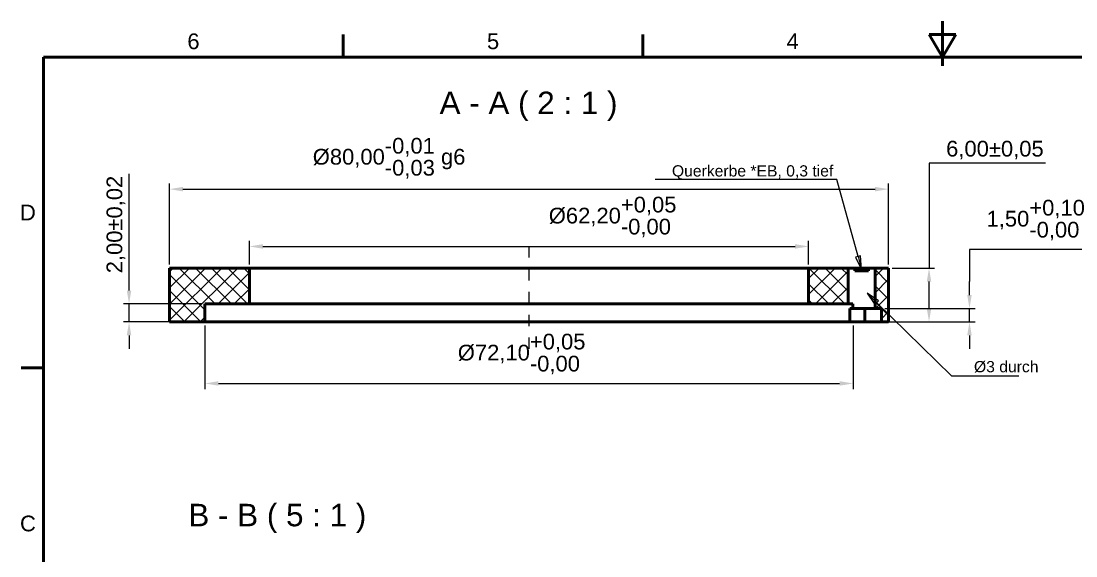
# Model space of a CAD drawing. Header units: inches. Extents: x 0.8 to 17.2, y 0.6 to 12.1.
# Drawn here: x 0.94 to 10.18, y 7.42 to 12.11 of the extents above; entities that cross this region are included whole.
import ezdxf
from ezdxf.enums import TextEntityAlignment as Align

# ---------------------------------------------------------------- set-up
doc = ezdxf.new("R2010")
doc.units = ezdxf.units.IN
doc.header["$MEASUREMENT"] = 0
doc.linetypes.add('CENTER2', pattern=[1.125, 0.75, -0.125, 0.125, -0.125])
doc.layers.get('0').update_dxf_attribs({"lineweight": 25})
for name, color, linetype, lineweight in [('BEMASSUNG', 7, 'Continuous', 18), ('MITTELLINIE', 7, 'CENTER2', 18), ('RAHMEN', 7, 'Continuous', 50), ('SCHRAFFUR', 7, 'Continuous', 18), ('SICHTKANTE', 7, 'Continuous', 50), ('TEXT', 7, 'Continuous', 18)]:
    doc.layers.add(name, color=color, linetype=linetype, lineweight=lineweight)
doc.styles.add('ISO_14', font='arial.ttf')
doc.styles.add('ISO_20', font='arial.ttf')
doc.styles.add('ISO_81', font='arial.ttf')
doc.styles.add('ISO_82', font='arial.ttf')
doc.styles.add('ISO_DWG_RFN', font='arial.ttf')
doc.dimstyles.new('DWG_RFN', dxfattribs={"dimtxt": 0.137795, "dimasz": 0.11811, "dimexe": 0.049213, "dimexo": 0.031496, "dimgap": 0.031496, "dimtad": 1, "dimlfac": 25.4, "dimtxsty": 'ISO_DWG_RFN', "dimcen": 2.5, "dimclrd": 7, "dimclre": 7, "dimclrt": 7, "dimadec": 1, "dimazin": 3, "dimtfac": 1, "dimtmove": 0, "dimatfit": 3, "dimfxl": 0, "dimlwd": 18, "dimlwe": 18})

# ---------------------------------------------------------------- blocks, each defined once
blk = doc.blocks.new('Leader Text1')
at = {"layer": 'BEMASSUNG', "color": 7, "lineweight": 18}
for p, q in [((8.0821, 10.7233), (7.71, 10.7227)), ((8.2679, 10.0489), (8.0821, 10.7233)), ((8.2906, 10.0552), (8.2451, 10.0426)), ((8.2451, 10.0426), (8.2992, 9.935)), ((8.2679, 10.0489), (8.2992, 9.935)), ((8.2992, 9.935), (8.2906, 10.0552))]:
    blk.add_line(p, q, dxfattribs=at)
at = {"layer": 'BEMASSUNG', "color": 7, "lineweight": 18, "flags": 128}
blk.add_lwpolyline([(8.2451, 10.0426), (8.2992, 9.935), (8.2906, 10.0552), (8.2451, 10.0426)], dxfattribs=at)
at = {"layer": 'BEMASSUNG', "color": 7}
blk.add_solid([(8.2451, 10.0426), (8.2992, 9.935), (8.2906, 10.0552), (8.2451, 10.0426)], dxfattribs=at)
blk = doc.blocks.new('Leader Text2')
at = {"layer": 'BEMASSUNG', "color": 7, "lineweight": 18}
for p, q in [((8.4309, 9.6438), (8.3465, 9.7264)), ((8.4474, 9.6606), (8.3465, 9.7264)), ((8.3465, 9.7264), (8.4143, 9.6269)), ((8.4143, 9.6269), (8.4474, 9.6606)), ((8.4309, 9.6438), (9.0866, 9.002)), ((9.0866, 9.002), (9.2441, 9.002))]:
    blk.add_line(p, q, dxfattribs=at)
at = {"layer": 'BEMASSUNG', "color": 7, "lineweight": 18, "flags": 128}
blk.add_lwpolyline([(8.4474, 9.6606), (8.3465, 9.7264), (8.4143, 9.6269), (8.4474, 9.6606)], dxfattribs=at)
at = {"layer": 'BEMASSUNG', "color": 7}
blk.add_solid([(8.4474, 9.6606), (8.3465, 9.7264), (8.4143, 9.6269), (8.4474, 9.6606)], dxfattribs=at)
blk = doc.blocks.new('Hatch_1')
at = {"layer": 'SCHRAFFUR', "color": 7, "linetype": 'Continuous', "lineweight": 18}
for p, q in [((1.4961, 9.4157), (1.5292, 9.4488)), ((1.4961, 9.2742), (1.6706, 9.4488)), ((1.4961, 9.1328), (1.8121, 9.4488)), ((1.4961, 8.9914), (1.9535, 9.4488)), ((1.897, 9.1339), (1.582, 9.4488)), ((1.6225, 8.9764), (2.0949, 9.4488)), ((2.0384, 9.1339), (1.7235, 9.4488)), ((2.1799, 9.1339), (1.8649, 9.4488)), ((2.1969, 9.2583), (2.0063, 9.4488)), ((2.1969, 9.3997), (2.1477, 9.4488)), ((1.8071, 9.0824), (1.4961, 9.3934)), ((1.9214, 9.1339), (2.1969, 9.4093)), ((1.7716, 8.9764), (1.4961, 9.252)), ((2.0628, 9.1339), (2.1969, 9.2679)), ((1.6302, 8.9764), (1.4961, 9.1105)), ((1.7639, 8.9764), (1.8071, 9.0196))]:
    blk.add_line(p, q, dxfattribs=at)
blk = doc.blocks.new('Hatch_2')
at = {"layer": 'SCHRAFFUR', "color": 7, "linetype": 'Continuous', "lineweight": 18}
for p, q in [((7.6772, 9.3742), (7.7518, 9.4488)), ((7.7953, 9.3167), (7.6772, 9.4348)), ((7.6772, 9.2328), (7.7953, 9.3509)), ((7.7953, 9.1753), (7.6772, 9.2934)), ((7.7953, 9.0339), (7.6772, 9.152)), ((7.6803, 9.0945), (7.7953, 9.2095)), ((7.7323, 9.0051), (7.7953, 9.0681))]:
    blk.add_line(p, q, dxfattribs=at)
blk = doc.blocks.new('Hatch_3')
at = {"layer": 'SCHRAFFUR', "color": 7, "linetype": 'Continuous', "lineweight": 18}
for p, q in [((7.0945, 9.3572), (7.1861, 9.4488)), ((7.0945, 9.2158), (7.3275, 9.4488)), ((7.4124, 9.1339), (7.0975, 9.4488)), ((7.4409, 9.2468), (7.2389, 9.4488)), ((7.4409, 9.3882), (7.3803, 9.4488)), ((7.154, 9.1339), (7.4409, 9.4208)), ((7.271, 9.1339), (7.0945, 9.3104)), ((7.2954, 9.1339), (7.4409, 9.2794)), ((7.1296, 9.1339), (7.0945, 9.169)), ((7.4368, 9.1339), (7.4409, 9.138))]:
    blk.add_line(p, q, dxfattribs=at)
blk = doc.blocks.new('*D14')
at = {"layer": 'BEMASSUNG', "color": 7, "lineweight": 18, "transparency": 16777216}
for p, q in [((2.937, 9.9783), (2.937, 10.1856)), ((7.8346, 9.9783), (7.8346, 10.1856)), ((3.0551, 10.1364), (7.7165, 10.1364))]:
    blk.add_line(p, q, dxfattribs=at)
at = {"layer": 'BEMASSUNG', "color": 7, "transparency": 16777216}
for points in [[(3.0551, 10.1561), (3.0551, 10.1167), (2.937, 10.1364)], [(7.7165, 10.1561), (7.7165, 10.1167), (7.8346, 10.1364)]]:
    blk.add_solid(points, dxfattribs=at)
at = {"layer": 'Defpoints', "color": 0, "transparency": 16777216}
for p in [(7.8346, 10.1364), (2.937, 9.9469), (7.8346, 9.9469)]:
    blk.add_point(p, dxfattribs=at)
at = {"layer": 'BEMASSUNG', "color": 7, "lineweight": 18, "transparency": 16777216, "insert": (5.5589, 10.5723), "char_height": 0.137795, "attachment_point": 1, "style": 'ISO_DWG_RFN'}
blk.add_mtext('\\A1;{Ø62,20\\S+0,05^ -0,00;}', dxfattribs=at)
blk = doc.blocks.new('*D15')
at = {"layer": 'BEMASSUNG', "color": 7, "lineweight": 18, "transparency": 16777216}
for p, q in [((2.2362, 9.9783), (2.2362, 10.6882)), ((2.3543, 10.6389), (8.4173, 10.6389)), ((8.5354, 9.9783), (8.5354, 10.6882))]:
    blk.add_line(p, q, dxfattribs=at)
at = {"layer": 'BEMASSUNG', "color": 7, "transparency": 16777216}
for points in [[(2.3543, 10.6586), (2.3543, 10.6193), (2.2362, 10.6389)], [(8.4173, 10.6586), (8.4173, 10.6193), (8.5354, 10.6389)]]:
    blk.add_solid(points, dxfattribs=at)
at = {"layer": 'Defpoints', "color": 0, "transparency": 16777216}
for p in [(8.5354, 10.6389), (2.2362, 9.9469), (8.5354, 9.9469)]:
    blk.add_point(p, dxfattribs=at)
at = {"layer": 'BEMASSUNG', "color": 7, "lineweight": 18, "transparency": 16777216, "insert": (3.4912, 11.0881), "char_height": 0.137795, "attachment_point": 1, "style": 'ISO_DWG_RFN'}
blk.add_mtext('\\A1;{Ø80,00\\S-0,01^ -0,03; g6}', dxfattribs=at)
blk = doc.blocks.new('*D16')
at = {"layer": 'BEMASSUNG', "color": 7, "lineweight": 18, "transparency": 16777216}
for p, q in [((2.5472, 9.4429), (2.5472, 8.8859)), ((8.2244, 9.4429), (8.2244, 8.8859)), ((2.6654, 8.9351), (8.1063, 8.9351))]:
    blk.add_line(p, q, dxfattribs=at)
at = {"layer": 'BEMASSUNG', "color": 7, "transparency": 16777216}
for points in [[(2.6654, 8.9548), (2.6654, 8.9155), (2.5472, 8.9351)], [(8.1063, 8.9548), (8.1063, 8.9155), (8.2244, 8.9351)]]:
    blk.add_solid(points, dxfattribs=at)
at = {"layer": 'Defpoints', "color": 0, "transparency": 16777216}
for p in [(2.5472, 9.4744), (8.2244, 9.4744), (8.2244, 8.9351)]:
    blk.add_point(p, dxfattribs=at)
at = {"layer": 'BEMASSUNG', "color": 7, "lineweight": 18, "transparency": 16777216, "insert": (4.7618, 9.3711), "char_height": 0.137795, "attachment_point": 1, "style": 'ISO_DWG_RFN'}
blk.add_mtext('\\A1;{Ø72,10\\S+0,05^ -0,00;}', dxfattribs=at)
blk = doc.blocks.new('*D17')
at = {"layer": 'BEMASSUNG', "color": 7, "lineweight": 18, "transparency": 16777216}
for p, q in [((1.8819, 9.75), (1.8819, 10.7719)), ((2.5157, 9.6319), (1.8327, 9.6319)), ((1.8819, 9.4744), (1.8819, 9.6319)), ((2.5157, 9.4744), (1.8327, 9.4744)), ((1.8819, 9.3563), (1.8819, 9.2382))]:
    blk.add_line(p, q, dxfattribs=at)
at = {"layer": 'BEMASSUNG', "color": 7, "transparency": 16777216}
for points in [[(1.8622, 9.75), (1.9016, 9.75), (1.8819, 9.6319)], [(1.8622, 9.3563), (1.9016, 9.3563), (1.8819, 9.4744)]]:
    blk.add_solid(points, dxfattribs=at)
at = {"layer": 'Defpoints', "color": 0, "transparency": 16777216}
for p in [(1.8819, 9.6319), (2.5472, 9.6319), (2.5472, 9.4744)]:
    blk.add_point(p, dxfattribs=at)
at = {"layer": 'BEMASSUNG', "color": 7, "lineweight": 18, "transparency": 16777216, "insert": (1.6848, 9.9012), "char_height": 0.137795, "attachment_point": 1, "rotation": 90, "style": 'ISO_DWG_RFN'}
blk.add_mtext('\\A1;{2,00±0,02}', dxfattribs=at)
blk = doc.blocks.new('*D18')
at = {"layer": 'BEMASSUNG', "color": 7, "lineweight": 18, "transparency": 16777216}
for p, q in [((10.246, 10.1092), (9.2441, 10.1092)), ((9.2441, 10.1092), (9.2441, 9.8287)), ((9.2441, 9.7106), (9.2441, 9.8287)), ((8.5039, 9.5925), (9.2933, 9.5925)), ((9.2441, 9.4744), (9.2441, 9.5925)), ((8.5039, 9.4744), (9.2933, 9.4744)), ((9.2441, 9.3563), (9.2441, 9.2382))]:
    blk.add_line(p, q, dxfattribs=at)
at = {"layer": 'BEMASSUNG', "color": 7, "transparency": 16777216}
for points in [[(9.2244, 9.7106), (9.2638, 9.7106), (9.2441, 9.5925)], [(9.2244, 9.3563), (9.2638, 9.3563), (9.2441, 9.4744)]]:
    blk.add_solid(points, dxfattribs=at)
at = {"layer": 'Defpoints', "color": 0, "transparency": 16777216}
for p in [(8.4724, 9.5925), (9.2441, 9.5925), (8.4724, 9.4744)]:
    blk.add_point(p, dxfattribs=at)
at = {"layer": 'BEMASSUNG', "color": 7, "lineweight": 18, "transparency": 16777216, "insert": (9.3937, 10.5451), "char_height": 0.137795, "attachment_point": 1, "style": 'ISO_DWG_RFN'}
blk.add_mtext('\\A1;{1,50\\S+0,10^ -0,00;}', dxfattribs=at)
blk = doc.blocks.new('*D22')
at = {"layer": 'BEMASSUNG', "color": 7, "lineweight": 18, "transparency": 16777216}
for p, q in [((9.9109, 10.8654), (8.8898, 10.8654)), ((8.8898, 10.8654), (8.8898, 9.9469)), ((8.5669, 9.9469), (8.939, 9.9469)), ((8.8898, 9.5925), (8.8898, 9.8287)), ((8.5669, 9.4744), (8.939, 9.4744))]:
    blk.add_line(p, q, dxfattribs=at)
at = {"layer": 'BEMASSUNG', "color": 7, "transparency": 16777216}
for points in [[(8.8701, 9.8287), (8.9094, 9.8287), (8.8898, 9.9469)], [(8.8701, 9.5925), (8.9094, 9.5925), (8.8898, 9.4744)]]:
    blk.add_solid(points, dxfattribs=at)
at = {"layer": 'Defpoints', "color": 0, "transparency": 16777216}
for p in [(8.5354, 9.9469), (8.8898, 9.9469), (8.5354, 9.4744)]:
    blk.add_point(p, dxfattribs=at)
at = {"layer": 'BEMASSUNG', "color": 7, "lineweight": 18, "transparency": 16777216, "insert": (9.0394, 11.0625), "char_height": 0.137795, "attachment_point": 1, "style": 'ISO_DWG_RFN'}
blk.add_mtext('\\A1;{6,00±0,05}', dxfattribs=at)

msp = doc.modelspace()

# ---------------------------------------------------------------- linework, layer by layer
at = {"layer": 'BEMASSUNG'}
for p, q in [((7.7365, 10.72308), (6.49143, 10.72308)), ((9.24409, 9.00197), (9.67717, 9.00197))]:
    msp.add_line(p, q, dxfattribs=at)
at = {"layer": 'MITTELLINIE', "ltscale": 0.093322}
msp.add_line((5.38583, 9.23819), (5.38583, 10.18307), dxfattribs=at)
at = {"layer": 'RAHMEN'}
for p, q in [((9.00787, 12.1122), (9.00787, 11.7185)), ((3.75853, 11.79724), (3.75853, 11.99409)), ((6.3832, 11.79724), (6.3832, 11.99409)), ((9.12598, 11.99409), (8.88976, 11.99409)), ((8.88976, 11.99409), (9.00787, 11.79724)), ((9.00787, 11.79724), (9.12598, 11.99409)), ((9.00787, 11.79724), (9.00787, 11.99409)), ((16.88189, 11.79724), (1.13386, 11.79724)), ((1.13386, 11.79724), (1.13386, 0.89173)), ((1.13386, 9.07087), (0.93701, 9.07087))]:
    msp.add_line(p, q, dxfattribs=at)
at = {"layer": 'SICHTKANTE'}
for p, q in [((2.23622, 9.47441), (2.23622, 9.94685)), ((2.23622, 9.94685), (2.93701, 9.94685)), ((2.93701, 9.94685), (2.93701, 9.63189)), ((2.95492, 9.94685), (2.93701, 9.94685)), ((2.97282, 9.94685), (2.95492, 9.94685)), ((2.99073, 9.94685), (2.97282, 9.94685)), ((3.02859, 9.94685), (2.99073, 9.94685)), ((3.08141, 9.94685), (3.02859, 9.94685)), ((3.13424, 9.94685), (3.08141, 9.94685)), ((3.19167, 9.94685), (3.13424, 9.94685)), ((3.27677, 9.94685), (3.19167, 9.94685)), ((3.36186, 9.94685), (3.27677, 9.94685)), ((3.44695, 9.94685), (3.36186, 9.94685)), ((3.55204, 9.94685), (3.44695, 9.94685)), ((3.66514, 9.94685), (3.55204, 9.94685)), ((3.77823, 9.94685), (3.66514, 9.94685)), ((3.89771, 9.94685), (3.77823, 9.94685)), ((4.03313, 9.94685), (3.89771, 9.94685)), ((4.16855, 9.94685), (4.03313, 9.94685)), ((4.30398, 9.94685), (4.16855, 9.94685)), ((4.45272, 9.94685), (4.30398, 9.94685)), ((4.60368, 9.94685), (4.45272, 9.94685)), ((4.75465, 9.94685), (4.60368, 9.94685)), ((4.90903, 9.94685), (4.75465, 9.94685)), ((5.06796, 9.94685), (4.90903, 9.94685)), ((5.22689, 9.94685), (5.06796, 9.94685)), ((5.38583, 9.94685), (5.22689, 9.94685)), ((5.54476, 9.94685), (5.38583, 9.94685)), ((5.70369, 9.94685), (5.54476, 9.94685)), ((5.86263, 9.94685), (5.70369, 9.94685)), ((6.01701, 9.94685), (5.86263, 9.94685)), ((6.16797, 9.94685), (6.01701, 9.94685)), ((6.31893, 9.94685), (6.16797, 9.94685)), ((6.46768, 9.94685), (6.31893, 9.94685)), ((6.6031, 9.94685), (6.46768, 9.94685)), ((6.73852, 9.94685), (6.6031, 9.94685)), ((6.87395, 9.94685), (6.73852, 9.94685)), ((6.99342, 9.94685), (6.87395, 9.94685)), ((7.10652, 9.94685), (6.99342, 9.94685)), ((7.21961, 9.94685), (7.10652, 9.94685)), ((7.3247, 9.94685), (7.21961, 9.94685)), ((7.4098, 9.94685), (7.3247, 9.94685)), ((7.49489, 9.94685), (7.4098, 9.94685)), ((7.57998, 9.94685), (7.49489, 9.94685)), ((7.63741, 9.94685), (7.57998, 9.94685)), ((7.69024, 9.94685), (7.63741, 9.94685)), ((7.74306, 9.94685), (7.69024, 9.94685)), ((7.78092, 9.94685), (7.74306, 9.94685)), ((7.79883, 9.94685), (7.78092, 9.94685)), ((7.81674, 9.94685), (7.79883, 9.94685)), ((7.83465, 9.94685), (7.81674, 9.94685)), ((7.83465, 9.94685), (8.1811, 9.94685)), ((7.83465, 9.94685), (7.83465, 9.63189)), ((8.1812, 9.94685), (8.1811, 9.94685)), ((8.1811, 9.63189), (8.1811, 9.94685)), ((8.1813, 9.94685), (8.1812, 9.94685)), ((8.18139, 9.94685), (8.1813, 9.94685)), ((8.1816, 9.94685), (8.18139, 9.94685)), ((8.18189, 9.94685), (8.1816, 9.94685)), ((8.18217, 9.94685), (8.18189, 9.94685)), ((8.18249, 9.94685), (8.18217, 9.94685)), ((8.18297, 9.94685), (8.18249, 9.94685)), ((8.18345, 9.94685), (8.18297, 9.94685)), ((8.18393, 9.94685), (8.18345, 9.94685)), ((8.18454, 9.94685), (8.18393, 9.94685)), ((8.18521, 9.94685), (8.18454, 9.94685)), ((8.18587, 9.94685), (8.18521, 9.94685)), ((8.18659, 9.94685), (8.18587, 9.94685)), ((8.18744, 9.94685), (8.18659, 9.94685)), ((8.18829, 9.94685), (8.18744, 9.94685)), ((8.18915, 9.94685), (8.18829, 9.94685)), ((8.19015, 9.94685), (8.18915, 9.94685)), ((8.19118, 9.94685), (8.19015, 9.94685)), ((8.19221, 9.94685), (8.19118, 9.94685)), ((8.19331, 9.94685), (8.19221, 9.94685)), ((8.19452, 9.94685), (8.19331, 9.94685)), ((8.19572, 9.94685), (8.19452, 9.94685)), ((8.19693, 9.94685), (8.19572, 9.94685)), ((8.1983, 9.94685), (8.19693, 9.94685)), ((8.19967, 9.94685), (8.1983, 9.94685)), ((8.20104, 9.94685), (8.19967, 9.94685)), ((8.2025, 9.94685), (8.20104, 9.94685)), ((8.20403, 9.94685), (8.2025, 9.94685)), ((8.20556, 9.94685), (8.20403, 9.94685)), ((8.20711, 9.94685), (8.20556, 9.94685)), ((8.20879, 9.94685), (8.20711, 9.94685)), ((8.21047, 9.94685), (8.20879, 9.94685)), ((8.21215, 9.94685), (8.21047, 9.94685)), ((8.21393, 9.94685), (8.21215, 9.94685)), ((8.21575, 9.94685), (8.21393, 9.94685)), ((8.21758, 9.94685), (8.21575, 9.94685)), ((8.21944, 9.94685), (8.21758, 9.94685)), ((8.22139, 9.94685), (8.21944, 9.94685)), ((8.22334, 9.94685), (8.22139, 9.94685)), ((8.22529, 9.94685), (8.22334, 9.94685)), ((8.22735, 9.94685), (8.22529, 9.94685)), ((8.22942, 9.94685), (8.22735, 9.94685)), ((8.23149, 9.94685), (8.22942, 9.94685)), ((8.23361, 9.94685), (8.23149, 9.94685)), ((8.23579, 9.94685), (8.23361, 9.94685)), ((8.23798, 9.94685), (8.23579, 9.94685)), ((8.24016, 9.94685), (8.23798, 9.94685)), ((8.24059, 9.94685), (8.24016, 9.94685)), ((8.24016, 9.92323), (8.24016, 9.94685)), ((8.24129, 9.92323), (8.24016, 9.92323)), ((8.24102, 9.94685), (8.24059, 9.94685)), ((8.24145, 9.94685), (8.24102, 9.94685)), ((8.24241, 9.92323), (8.24129, 9.92323)), ((8.24237, 9.94685), (8.24145, 9.94685)), ((8.24364, 9.94685), (8.24237, 9.94685)), ((8.24354, 9.92323), (8.24241, 9.92323)), ((8.24468, 9.92323), (8.24354, 9.92323)), ((8.24491, 9.94685), (8.24364, 9.94685)), ((8.24583, 9.92323), (8.24468, 9.92323)), ((8.2463, 9.94685), (8.24491, 9.94685)), ((8.24698, 9.92323), (8.24583, 9.92323)), ((8.24835, 9.94685), (8.2463, 9.94685)), ((8.24813, 9.92323), (8.24698, 9.92323)), ((8.2493, 9.92323), (8.24813, 9.92323)), ((8.2504, 9.94685), (8.24835, 9.94685)), ((8.25048, 9.92323), (8.2493, 9.92323)), ((8.25246, 9.94685), (8.2504, 9.94685)), ((8.25165, 9.92323), (8.25048, 9.92323)), ((8.25283, 9.92323), (8.25165, 9.92323)), ((8.25499, 9.94685), (8.25246, 9.94685)), ((8.25402, 9.92323), (8.25283, 9.92323)), ((8.25521, 9.92323), (8.25402, 9.92323)), ((8.25772, 9.94685), (8.25499, 9.94685)), ((8.25641, 9.92323), (8.25521, 9.92323)), ((8.25762, 9.92323), (8.25641, 9.92323)), ((8.25882, 9.92323), (8.25762, 9.92323)), ((8.26044, 9.94685), (8.25772, 9.94685)), ((8.26003, 9.92323), (8.25882, 9.92323)), ((8.26125, 9.92323), (8.26003, 9.92323)), ((8.26333, 9.94685), (8.26044, 9.94685)), ((8.26248, 9.92323), (8.26125, 9.92323)), ((8.2637, 9.92323), (8.26248, 9.92323)), ((8.26659, 9.94685), (8.26333, 9.94685)), ((8.26493, 9.92323), (8.2637, 9.92323)), ((8.26617, 9.92323), (8.26493, 9.92323)), ((8.26741, 9.92323), (8.26617, 9.92323)), ((8.26986, 9.94685), (8.26659, 9.94685)), ((8.26864, 9.92323), (8.26741, 9.92323)), ((8.26989, 9.92323), (8.26864, 9.92323)), ((8.27312, 9.94685), (8.26986, 9.94685)), ((8.27114, 9.92323), (8.26989, 9.92323)), ((8.27239, 9.92323), (8.27114, 9.92323)), ((8.27365, 9.92323), (8.27239, 9.92323)), ((8.27671, 9.94685), (8.27312, 9.94685)), ((8.27491, 9.92323), (8.27365, 9.92323)), ((8.27617, 9.92323), (8.27491, 9.92323)), ((8.27744, 9.92323), (8.27617, 9.92323)), ((8.28035, 9.94685), (8.27671, 9.94685)), ((8.27871, 9.92323), (8.27744, 9.92323)), ((8.27998, 9.92323), (8.27871, 9.92323)), ((8.28125, 9.92323), (8.27998, 9.92323)), ((8.28399, 9.94685), (8.28035, 9.94685)), ((8.28252, 9.92323), (8.28125, 9.92323)), ((8.2838, 9.92323), (8.28252, 9.92323)), ((8.28508, 9.92323), (8.2838, 9.92323)), ((8.28771, 9.94685), (8.28399, 9.94685)), ((8.28635, 9.92323), (8.28508, 9.92323)), ((8.28764, 9.92323), (8.28635, 9.92323)), ((8.28892, 9.92323), (8.28764, 9.92323)), ((8.29155, 9.94685), (8.28771, 9.94685)), ((8.2902, 9.92323), (8.28892, 9.92323)), ((8.29149, 9.92323), (8.2902, 9.92323)), ((8.29277, 9.92323), (8.29149, 9.92323)), ((8.29538, 9.94685), (8.29155, 9.94685)), ((8.29406, 9.92323), (8.29277, 9.92323)), ((8.29535, 9.92323), (8.29406, 9.92323)), ((8.29664, 9.92323), (8.29535, 9.92323)), ((8.29921, 9.94685), (8.29538, 9.94685)), ((8.29792, 9.92323), (8.29664, 9.92323)), ((8.29921, 9.92323), (8.29792, 9.92323)), ((8.30305, 9.94685), (8.29921, 9.94685)), ((8.3005, 9.92323), (8.29921, 9.92323)), ((8.30179, 9.92323), (8.3005, 9.92323)), ((8.30308, 9.92323), (8.30179, 9.92323)), ((8.30688, 9.94685), (8.30305, 9.94685)), ((8.30436, 9.92323), (8.30308, 9.92323)), ((8.30565, 9.92323), (8.30436, 9.92323)), ((8.30694, 9.92323), (8.30565, 9.92323)), ((8.31071, 9.94685), (8.30688, 9.94685)), ((8.30822, 9.92323), (8.30694, 9.92323)), ((8.3095, 9.92323), (8.30822, 9.92323)), ((8.31079, 9.92323), (8.3095, 9.92323)), ((8.31443, 9.94685), (8.31071, 9.94685)), ((8.31207, 9.92323), (8.31079, 9.92323)), ((8.31335, 9.92323), (8.31207, 9.92323)), ((8.31463, 9.92323), (8.31335, 9.92323)), ((8.31807, 9.94685), (8.31443, 9.94685)), ((8.3159, 9.92323), (8.31463, 9.92323)), ((8.31718, 9.92323), (8.3159, 9.92323)), ((8.31845, 9.92323), (8.31718, 9.92323)), ((8.32172, 9.94685), (8.31807, 9.94685)), ((8.31972, 9.92323), (8.31845, 9.92323)), ((8.32099, 9.92323), (8.31972, 9.92323)), ((8.32225, 9.92323), (8.32099, 9.92323)), ((8.3253, 9.94685), (8.32172, 9.94685)), ((8.32351, 9.92323), (8.32225, 9.92323)), ((8.32477, 9.92323), (8.32351, 9.92323)), ((8.32603, 9.92323), (8.32477, 9.92323)), ((8.32857, 9.94685), (8.3253, 9.94685)), ((8.32728, 9.92323), (8.32603, 9.92323)), ((8.32853, 9.92323), (8.32728, 9.92323)), ((8.32978, 9.92323), (8.32853, 9.92323)), ((8.33183, 9.94685), (8.32857, 9.94685)), ((8.33102, 9.92323), (8.32978, 9.92323)), ((8.33226, 9.92323), (8.33102, 9.92323)), ((8.3351, 9.94685), (8.33183, 9.94685)), ((8.3335, 9.92323), (8.33226, 9.92323)), ((8.33473, 9.92323), (8.3335, 9.92323)), ((8.33595, 9.92323), (8.33473, 9.92323)), ((8.33798, 9.94685), (8.3351, 9.94685)), ((8.33717, 9.92323), (8.33595, 9.92323)), ((8.33839, 9.92323), (8.33717, 9.92323)), ((8.34071, 9.94685), (8.33798, 9.94685)), ((8.3396, 9.92323), (8.33839, 9.92323)), ((8.34081, 9.92323), (8.3396, 9.92323)), ((8.34344, 9.94685), (8.34071, 9.94685)), ((8.34202, 9.92323), (8.34081, 9.92323)), ((8.34321, 9.92323), (8.34202, 9.92323)), ((8.3444, 9.92323), (8.34321, 9.92323)), ((8.34597, 9.94685), (8.34344, 9.94685)), ((8.34559, 9.92323), (8.3444, 9.92323)), ((8.34678, 9.92323), (8.34559, 9.92323)), ((8.34802, 9.94685), (8.34597, 9.94685)), ((8.34795, 9.92323), (8.34678, 9.92323)), ((8.34912, 9.92323), (8.34795, 9.92323)), ((8.35007, 9.94685), (8.34802, 9.94685)), ((8.35029, 9.92323), (8.34912, 9.92323)), ((8.35213, 9.94685), (8.35007, 9.94685)), ((8.35144, 9.92323), (8.35029, 9.92323)), ((8.35259, 9.92323), (8.35144, 9.92323)), ((8.35351, 9.94685), (8.35213, 9.94685)), ((8.35374, 9.92323), (8.35259, 9.92323)), ((8.35479, 9.94685), (8.35351, 9.94685)), ((8.35489, 9.92323), (8.35374, 9.92323)), ((8.35606, 9.94685), (8.35479, 9.94685)), ((8.35601, 9.92323), (8.35489, 9.92323)), ((8.35714, 9.92323), (8.35601, 9.92323)), ((8.35697, 9.94685), (8.35606, 9.94685)), ((8.3574, 9.94685), (8.35697, 9.94685)), ((8.35827, 9.92323), (8.35714, 9.92323)), ((8.35784, 9.94685), (8.3574, 9.94685)), ((8.35827, 9.94685), (8.35784, 9.94685)), ((8.36045, 9.94685), (8.35827, 9.94685)), ((8.35827, 9.92323), (8.35827, 9.94685)), ((8.36263, 9.94685), (8.36045, 9.94685)), ((8.36481, 9.94685), (8.36263, 9.94685)), ((8.36693, 9.94685), (8.36481, 9.94685)), ((8.369, 9.94685), (8.36693, 9.94685)), ((8.37108, 9.94685), (8.369, 9.94685)), ((8.37313, 9.94685), (8.37108, 9.94685)), ((8.37508, 9.94685), (8.37313, 9.94685)), ((8.37704, 9.94685), (8.37508, 9.94685)), ((8.37899, 9.94685), (8.37704, 9.94685)), ((8.38085, 9.94685), (8.37899, 9.94685)), ((8.38267, 9.94685), (8.38085, 9.94685)), ((8.38449, 9.94685), (8.38267, 9.94685)), ((8.38627, 9.94685), (8.38449, 9.94685)), ((8.38795, 9.94685), (8.38627, 9.94685)), ((8.38963, 9.94685), (8.38795, 9.94685)), ((8.39131, 9.94685), (8.38963, 9.94685)), ((8.39287, 9.94685), (8.39131, 9.94685)), ((8.3944, 9.94685), (8.39287, 9.94685)), ((8.39593, 9.94685), (8.3944, 9.94685)), ((8.39739, 9.94685), (8.39593, 9.94685)), ((8.39876, 9.94685), (8.39739, 9.94685)), ((8.40013, 9.94685), (8.39876, 9.94685)), ((8.4015, 9.94685), (8.40013, 9.94685)), ((8.4027, 9.94685), (8.4015, 9.94685)), ((8.40391, 9.94685), (8.4027, 9.94685)), ((8.40511, 9.94685), (8.40391, 9.94685)), ((8.40621, 9.94685), (8.40511, 9.94685)), ((8.40725, 9.94685), (8.40621, 9.94685)), ((8.40828, 9.94685), (8.40725, 9.94685)), ((8.40928, 9.94685), (8.40828, 9.94685)), ((8.41013, 9.94685), (8.40928, 9.94685)), ((8.41098, 9.94685), (8.41013, 9.94685)), ((8.41183, 9.94685), (8.41098, 9.94685)), ((8.41255, 9.94685), (8.41183, 9.94685)), ((8.41322, 9.94685), (8.41255, 9.94685)), ((8.41389, 9.94685), (8.41322, 9.94685)), ((8.4145, 9.94685), (8.41389, 9.94685)), ((8.41498, 9.94685), (8.4145, 9.94685)), ((8.41546, 9.94685), (8.41498, 9.94685)), ((8.41594, 9.94685), (8.41546, 9.94685)), ((8.41625, 9.94685), (8.41594, 9.94685)), ((8.41654, 9.94685), (8.41625, 9.94685)), ((8.41683, 9.94685), (8.41654, 9.94685)), ((8.41703, 9.94685), (8.41683, 9.94685)), ((8.41713, 9.94685), (8.41703, 9.94685)), ((8.41723, 9.94685), (8.41713, 9.94685)), ((8.41732, 9.94685), (8.41723, 9.94685)), ((8.41732, 9.59252), (8.41732, 9.94685)), ((8.41732, 9.94685), (8.53543, 9.94685)), ((8.53543, 9.47441), (8.53543, 9.94685)), ((2.93701, 9.63189), (2.54724, 9.63189)), ((2.54724, 9.63189), (2.54724, 9.47441)), ((2.95492, 9.63189), (2.93701, 9.63189)), ((2.97282, 9.63189), (2.95492, 9.63189)), ((2.99073, 9.63189), (2.97282, 9.63189)), ((3.02859, 9.63189), (2.99073, 9.63189)), ((3.08141, 9.63189), (3.02859, 9.63189)), ((3.13424, 9.63189), (3.08141, 9.63189)), ((3.19167, 9.63189), (3.13424, 9.63189)), ((3.27677, 9.63189), (3.19167, 9.63189)), ((3.36186, 9.63189), (3.27677, 9.63189)), ((3.44695, 9.63189), (3.36186, 9.63189)), ((3.55204, 9.63189), (3.44695, 9.63189)), ((3.66514, 9.63189), (3.55204, 9.63189)), ((3.77823, 9.63189), (3.66514, 9.63189)), ((3.89771, 9.63189), (3.77823, 9.63189)), ((4.03313, 9.63189), (3.89771, 9.63189)), ((4.16855, 9.63189), (4.03313, 9.63189)), ((4.30398, 9.63189), (4.16855, 9.63189)), ((4.45272, 9.63189), (4.30398, 9.63189)), ((4.60368, 9.63189), (4.45272, 9.63189)), ((4.75465, 9.63189), (4.60368, 9.63189)), ((4.90903, 9.63189), (4.75465, 9.63189)), ((5.06796, 9.63189), (4.90903, 9.63189)), ((5.22689, 9.63189), (5.06796, 9.63189)), ((5.38583, 9.63189), (5.22689, 9.63189)), ((5.54476, 9.63189), (5.38583, 9.63189)), ((5.70369, 9.63189), (5.54476, 9.63189)), ((5.86263, 9.63189), (5.70369, 9.63189)), ((6.01701, 9.63189), (5.86263, 9.63189)), ((6.16797, 9.63189), (6.01701, 9.63189)), ((6.31893, 9.63189), (6.16797, 9.63189)), ((6.46768, 9.63189), (6.31893, 9.63189)), ((6.6031, 9.63189), (6.46768, 9.63189)), ((6.73852, 9.63189), (6.6031, 9.63189)), ((6.87395, 9.63189), (6.73852, 9.63189)), ((6.99342, 9.63189), (6.87395, 9.63189)), ((7.10652, 9.63189), (6.99342, 9.63189)), ((7.21961, 9.63189), (7.10652, 9.63189)), ((7.3247, 9.63189), (7.21961, 9.63189)), ((7.4098, 9.63189), (7.3247, 9.63189)), ((7.49489, 9.63189), (7.4098, 9.63189)), ((7.57998, 9.63189), (7.49489, 9.63189)), ((7.63741, 9.63189), (7.57998, 9.63189)), ((7.69024, 9.63189), (7.63741, 9.63189)), ((7.74306, 9.63189), (7.69024, 9.63189)), ((7.78092, 9.63189), (7.74306, 9.63189)), ((7.79883, 9.63189), (7.78092, 9.63189)), ((7.81674, 9.63189), (7.79883, 9.63189)), ((7.83465, 9.63189), (7.81674, 9.63189)), ((8.1811, 9.63189), (7.83465, 9.63189)), ((8.18117, 9.63189), (8.1811, 9.63189)), ((8.18124, 9.63189), (8.18117, 9.63189)), ((8.1813, 9.63189), (8.18124, 9.63189)), ((8.18144, 9.63189), (8.1813, 9.63189)), ((8.18164, 9.63189), (8.18144, 9.63189)), ((8.18184, 9.63189), (8.18164, 9.63189)), ((8.18206, 9.63189), (8.18184, 9.63189)), ((8.18239, 9.63189), (8.18206, 9.63189)), ((8.18272, 9.63189), (8.18239, 9.63189)), ((8.18305, 9.63189), (8.18272, 9.63189)), ((8.18347, 9.63189), (8.18305, 9.63189)), ((8.18394, 9.63189), (8.18347, 9.63189)), ((8.1844, 9.63189), (8.18394, 9.63189)), ((8.18489, 9.63189), (8.1844, 9.63189)), ((8.18548, 9.63189), (8.18489, 9.63189)), ((8.18607, 9.63189), (8.18548, 9.63189)), ((8.18666, 9.63189), (8.18607, 9.63189)), ((8.18736, 9.63189), (8.18666, 9.63189)), ((8.18808, 9.63189), (8.18736, 9.63189)), ((8.18879, 9.63189), (8.18808, 9.63189)), ((8.18956, 9.63189), (8.18879, 9.63189)), ((8.1904, 9.63189), (8.18956, 9.63189)), ((8.19124, 9.63189), (8.1904, 9.63189)), ((8.19208, 9.63189), (8.19124, 9.63189)), ((8.19304, 9.63189), (8.19208, 9.63189)), ((8.194, 9.63189), (8.19304, 9.63189)), ((8.19496, 9.63189), (8.194, 9.63189)), ((8.19599, 9.63189), (8.19496, 9.63189)), ((8.19706, 9.63189), (8.19599, 9.63189)), ((8.19814, 9.63189), (8.19706, 9.63189)), ((8.19923, 9.63189), (8.19814, 9.63189)), ((8.20042, 9.63189), (8.19923, 9.63189)), ((8.20161, 9.63189), (8.20042, 9.63189)), ((8.2028, 9.63189), (8.20161, 9.63189)), ((8.20407, 9.63189), (8.2028, 9.63189)), ((8.20537, 9.63189), (8.20407, 9.63189)), ((8.20666, 9.63189), (8.20537, 9.63189)), ((8.20799, 9.63189), (8.20666, 9.63189)), ((8.20939, 9.63189), (8.20799, 9.63189)), ((8.21079, 9.63189), (8.20939, 9.63189)), ((8.21219, 9.63189), (8.21079, 9.63189)), ((8.21367, 9.63189), (8.21219, 9.63189)), ((8.21517, 9.63189), (8.21367, 9.63189)), ((8.21667, 9.63189), (8.21517, 9.63189)), ((8.21821, 9.63189), (8.21667, 9.63189)), ((8.2198, 9.63189), (8.21821, 9.63189)), ((8.22139, 9.63189), (8.2198, 9.63189)), ((8.22298, 9.63189), (8.22139, 9.63189)), ((8.22298, 9.63189), (8.22298, 9.59252)), ((8.19521, 9.59252), (8.19486, 9.59252)), ((8.19486, 9.59252), (8.19486, 9.47441)), ((8.19556, 9.59252), (8.19521, 9.59252)), ((8.19591, 9.59252), (8.19556, 9.59252)), ((8.19625, 9.59252), (8.19591, 9.59252)), ((8.1966, 9.59252), (8.19625, 9.59252)), ((8.19694, 9.59252), (8.1966, 9.59252)), ((8.19728, 9.59252), (8.19694, 9.59252)), ((8.19762, 9.59252), (8.19728, 9.59252)), ((8.19795, 9.59252), (8.19762, 9.59252)), ((8.19829, 9.59252), (8.19795, 9.59252)), ((8.19862, 9.59252), (8.19829, 9.59252)), ((8.19895, 9.59252), (8.19862, 9.59252)), ((8.19928, 9.59252), (8.19895, 9.59252)), ((8.19961, 9.59252), (8.19928, 9.59252)), ((8.19993, 9.59252), (8.19961, 9.59252)), ((8.20025, 9.59252), (8.19993, 9.59252)), ((8.20057, 9.59252), (8.20025, 9.59252)), ((8.20089, 9.59252), (8.20057, 9.59252)), ((8.2012, 9.59252), (8.20089, 9.59252)), ((8.20151, 9.59252), (8.2012, 9.59252)), ((8.20183, 9.59252), (8.20151, 9.59252)), ((8.20213, 9.59252), (8.20183, 9.59252)), ((8.20244, 9.59252), (8.20213, 9.59252)), ((8.20275, 9.59252), (8.20244, 9.59252)), ((8.20305, 9.59252), (8.20275, 9.59252)), ((8.20335, 9.59252), (8.20305, 9.59252)), ((8.20365, 9.59252), (8.20335, 9.59252)), ((8.20394, 9.59252), (8.20365, 9.59252)), ((8.20423, 9.59252), (8.20394, 9.59252)), ((8.20453, 9.59252), (8.20423, 9.59252)), ((8.20482, 9.59252), (8.20453, 9.59252)), ((8.2051, 9.59252), (8.20482, 9.59252)), ((8.20539, 9.59252), (8.2051, 9.59252)), ((8.20567, 9.59252), (8.20539, 9.59252)), ((8.20595, 9.59252), (8.20567, 9.59252)), ((8.20623, 9.59252), (8.20595, 9.59252)), ((8.20651, 9.59252), (8.20623, 9.59252)), ((8.20679, 9.59252), (8.20651, 9.59252)), ((8.20706, 9.59252), (8.20679, 9.59252)), ((8.20733, 9.59252), (8.20706, 9.59252)), ((8.2076, 9.59252), (8.20733, 9.59252)), ((8.20786, 9.59252), (8.2076, 9.59252)), ((8.20813, 9.59252), (8.20786, 9.59252)), ((8.20839, 9.59252), (8.20813, 9.59252)), ((8.20865, 9.59252), (8.20839, 9.59252)), ((8.20891, 9.59252), (8.20865, 9.59252)), ((8.20916, 9.59252), (8.20891, 9.59252)), ((8.20942, 9.59252), (8.20916, 9.59252)), ((8.20942, 9.59252), (8.20984, 9.59252)), ((8.20984, 9.59252), (8.21026, 9.59252)), ((8.21026, 9.59252), (8.21068, 9.59252)), ((8.21068, 9.59252), (8.21109, 9.59252)), ((8.21109, 9.59252), (8.21149, 9.59252)), ((8.21149, 9.59252), (8.21189, 9.59252)), ((8.21189, 9.59252), (8.21228, 9.59252)), ((8.21228, 9.59252), (8.21266, 9.59252)), ((8.21266, 9.59252), (8.21304, 9.59252)), ((8.21304, 9.59252), (8.21342, 9.59252)), ((8.21342, 9.59252), (8.21378, 9.59252)), ((8.21378, 9.59252), (8.21414, 9.59252)), ((8.21414, 9.59252), (8.21449, 9.59252)), ((8.21449, 9.59252), (8.21485, 9.59252)), ((8.21485, 9.59252), (8.21518, 9.59252)), ((8.21518, 9.59252), (8.21552, 9.59252)), ((8.21552, 9.59252), (8.21585, 9.59252)), ((8.21585, 9.59252), (8.21617, 9.59252)), ((8.21617, 9.59252), (8.21648, 9.59252)), ((8.21648, 9.59252), (8.2168, 9.59252)), ((8.2168, 9.59252), (8.2171, 9.59252)), ((8.2171, 9.59252), (8.2174, 9.59252)), ((8.2174, 9.59252), (8.21769, 9.59252)), ((8.21769, 9.59252), (8.21798, 9.59252)), ((8.21798, 9.59252), (8.21826, 9.59252)), ((8.21826, 9.59252), (8.21853, 9.59252)), ((8.21853, 9.59252), (8.2188, 9.59252)), ((8.2188, 9.59252), (8.21906, 9.59252)), ((8.21906, 9.59252), (8.21931, 9.59252)), ((8.21931, 9.59252), (8.21956, 9.59252)), ((8.21956, 9.59252), (8.21981, 9.59252)), ((8.21981, 9.59252), (8.22004, 9.59252)), ((8.22004, 9.59252), (8.22027, 9.59252)), ((8.22027, 9.59252), (8.2205, 9.59252)), ((8.2205, 9.59252), (8.22071, 9.59252)), ((8.22071, 9.59252), (8.22092, 9.59252)), ((8.22092, 9.59252), (8.22113, 9.59252)), ((8.22113, 9.59252), (8.22133, 9.59252)), ((8.22133, 9.59252), (8.22151, 9.59252)), ((8.22151, 9.59252), (8.2217, 9.59252)), ((8.2217, 9.59252), (8.22189, 9.59252)), ((8.22189, 9.59252), (8.22206, 9.59252)), ((8.22206, 9.59252), (8.22222, 9.59252)), ((8.22222, 9.59252), (8.22239, 9.59252)), ((8.22239, 9.59252), (8.22254, 9.59252)), ((8.22254, 9.59252), (8.22269, 9.59252)), ((8.22269, 9.59252), (8.22283, 9.59252)), ((8.22283, 9.59252), (8.22298, 9.59252)), ((8.22752, 9.59252), (8.22298, 9.59252)), ((8.23206, 9.59252), (8.22752, 9.59252)), ((8.23661, 9.59252), (8.23206, 9.59252)), ((8.24142, 9.59252), (8.23661, 9.59252)), ((8.24643, 9.59252), (8.24142, 9.59252)), ((8.25144, 9.59252), (8.24643, 9.59252)), ((8.25649, 9.59252), (8.25144, 9.59252)), ((8.26184, 9.59252), (8.25649, 9.59252)), ((8.26718, 9.59252), (8.26184, 9.59252)), ((8.27252, 9.59252), (8.26718, 9.59252)), ((8.278, 9.59252), (8.27252, 9.59252)), ((8.28354, 9.59252), (8.278, 9.59252)), ((8.28908, 9.59252), (8.28354, 9.59252)), ((8.29462, 9.59252), (8.28908, 9.59252)), ((8.30021, 9.59252), (8.29462, 9.59252)), ((8.30579, 9.59252), (8.30021, 9.59252)), ((8.31137, 9.59252), (8.30579, 9.59252)), ((8.31687, 9.59252), (8.31137, 9.59252)), ((8.32236, 9.59252), (8.31687, 9.59252)), ((8.32784, 9.59252), (8.32236, 9.59252)), ((8.32753, 9.59252), (8.32753, 9.47441)), ((8.33322, 9.59252), (8.32784, 9.59252)), ((8.33846, 9.59252), (8.33322, 9.59252)), ((8.3437, 9.59252), (8.33846, 9.59252)), ((8.34894, 9.59252), (8.3437, 9.59252)), ((8.3538, 9.59252), (8.34894, 9.59252)), ((8.35866, 9.59252), (8.3538, 9.59252)), ((8.36352, 9.59252), (8.35866, 9.59252)), ((8.36809, 9.59252), (8.36352, 9.59252)), ((8.37244, 9.59252), (8.36809, 9.59252)), ((8.37679, 9.59252), (8.37244, 9.59252)), ((8.38105, 9.59252), (8.37679, 9.59252)), ((8.38477, 9.59252), (8.38105, 9.59252)), ((8.3885, 9.59252), (8.38477, 9.59252)), ((8.39223, 9.59252), (8.3885, 9.59252)), ((8.39544, 9.59252), (8.39223, 9.59252)), ((8.39844, 9.59252), (8.39544, 9.59252)), ((8.40145, 9.59252), (8.39844, 9.59252)), ((8.40422, 9.59252), (8.40145, 9.59252)), ((8.40643, 9.59252), (8.40422, 9.59252)), ((8.40863, 9.59252), (8.40643, 9.59252)), ((8.41084, 9.59252), (8.40863, 9.59252)), ((8.41231, 9.59252), (8.41084, 9.59252)), ((8.41365, 9.59252), (8.41231, 9.59252)), ((8.415, 9.59252), (8.41365, 9.59252)), ((8.41596, 9.59252), (8.415, 9.59252)), ((8.41642, 9.59252), (8.41596, 9.59252)), ((8.41687, 9.59252), (8.41642, 9.59252)), ((8.41732, 9.59252), (8.41687, 9.59252)), ((8.41732, 9.59252), (8.47244, 9.59252)), ((8.47244, 9.59252), (8.47244, 9.47441)), ((2.54724, 9.47441), (2.23622, 9.47441)), ((2.56614, 9.47441), (2.54724, 9.47441)), ((2.58504, 9.47441), (2.56614, 9.47441)), ((2.60394, 9.47441), (2.58504, 9.47441)), ((2.64395, 9.47441), (2.60394, 9.47441)), ((2.69979, 9.47441), (2.64395, 9.47441)), ((2.75563, 9.47441), (2.69979, 9.47441)), ((2.81638, 9.47441), (2.75563, 9.47441)), ((2.9066, 9.47441), (2.81638, 9.47441)), ((2.99683, 9.47441), (2.9066, 9.47441)), ((3.08705, 9.47441), (2.99683, 9.47441)), ((3.1989, 9.47441), (3.08705, 9.47441)), ((3.31939, 9.47441), (3.1989, 9.47441)), ((3.43989, 9.47441), (3.31939, 9.47441)), ((3.56746, 9.47441), (3.43989, 9.47441)), ((3.71272, 9.47441), (3.56746, 9.47441)), ((3.85798, 9.47441), (3.71272, 9.47441)), ((4.00324, 9.47441), (3.85798, 9.47441)), ((4.16404, 9.47441), (4.00324, 9.47441)), ((4.32744, 9.47441), (4.16404, 9.47441)), ((4.49084, 9.47441), (4.32744, 9.47441)), ((4.65881, 9.47441), (4.49084, 9.47441)), ((4.83288, 9.47441), (4.65881, 9.47441)), ((5.00695, 9.47441), (4.83288, 9.47441)), ((5.18102, 9.47441), (5.00695, 9.47441)), ((5.35782, 9.47441), (5.18102, 9.47441)), ((5.53462, 9.47441), (5.35782, 9.47441)), ((5.71141, 9.47441), (5.53462, 9.47441)), ((5.88516, 9.47441), (5.71141, 9.47441)), ((6.05661, 9.47441), (5.88516, 9.47441)), ((6.22806, 9.47441), (6.05661, 9.47441)), ((6.39764, 9.47441), (6.22806, 9.47441)), ((6.55592, 9.47441), (6.39764, 9.47441)), ((6.7142, 9.47441), (6.55592, 9.47441)), ((6.87248, 9.47441), (6.7142, 9.47441)), ((7.01619, 9.47441), (6.87248, 9.47441)), ((7.15407, 9.47441), (7.01619, 9.47441)), ((7.29195, 9.47441), (7.15407, 9.47441)), ((7.42221, 9.47441), (7.29195, 9.47441)), ((7.53339, 9.47441), (7.42221, 9.47441)), ((7.64458, 9.47441), (7.53339, 9.47441)), ((7.75577, 9.47441), (7.64458, 9.47441)), ((7.83972, 9.47441), (7.75577, 9.47441)), ((7.91914, 9.47441), (7.83972, 9.47441)), ((7.99855, 9.47441), (7.91914, 9.47441)), ((8.0628, 9.47441), (7.99855, 9.47441)), ((8.10682, 9.47441), (8.0628, 9.47441)), ((8.15084, 9.47441), (8.10682, 9.47441)), ((8.19486, 9.47441), (8.15084, 9.47441)), ((8.32753, 9.47441), (8.19486, 9.47441)), ((8.3937, 9.47441), (8.32753, 9.47441)), ((8.3937, 9.47441), (8.39627, 9.47441)), ((8.39627, 9.47441), (8.39884, 9.47441)), ((8.39884, 9.47441), (8.40141, 9.47441)), ((8.40141, 9.47441), (8.40397, 9.47441)), ((8.40397, 9.47441), (8.40651, 9.47441)), ((8.40651, 9.47441), (8.40905, 9.47441)), ((8.40905, 9.47441), (8.41158, 9.47441)), ((8.41158, 9.47441), (8.41405, 9.47441)), ((8.41405, 9.47441), (8.41653, 9.47441)), ((8.41653, 9.47441), (8.419, 9.47441)), ((8.419, 9.47441), (8.42141, 9.47441)), ((8.42141, 9.47441), (8.42379, 9.47441)), ((8.42379, 9.47441), (8.42617, 9.47441)), ((8.42617, 9.47441), (8.42851, 9.47441)), ((8.42851, 9.47441), (8.43076, 9.47441)), ((8.43076, 9.47441), (8.43302, 9.47441)), ((8.43302, 9.47441), (8.43527, 9.47441)), ((8.43527, 9.47441), (8.43739, 9.47441)), ((8.43739, 9.47441), (8.43949, 9.47441)), ((8.43949, 9.47441), (8.44159, 9.47441)), ((8.44159, 9.47441), (8.44362, 9.47441)), ((8.44362, 9.47441), (8.44554, 9.47441)), ((8.44554, 9.47441), (8.44746, 9.47441)), ((8.44746, 9.47441), (8.44938, 9.47441)), ((8.44938, 9.47441), (8.45109, 9.47441)), ((8.45109, 9.47441), (8.45281, 9.47441)), ((8.45281, 9.47441), (8.45453, 9.47441)), ((8.45453, 9.47441), (8.45611, 9.47441)), ((8.45611, 9.47441), (8.4576, 9.47441)), ((8.4576, 9.47441), (8.45909, 9.47441)), ((8.45909, 9.47441), (8.46055, 9.47441)), ((8.46055, 9.47441), (8.4618, 9.47441)), ((8.4618, 9.47441), (8.46304, 9.47441)), ((8.46304, 9.47441), (8.46429, 9.47441)), ((8.46429, 9.47441), (8.46535, 9.47441)), ((8.46535, 9.47441), (8.46633, 9.47441)), ((8.46633, 9.47441), (8.46732, 9.47441)), ((8.46732, 9.47441), (8.46823, 9.47441)), ((8.46823, 9.47441), (8.46894, 9.47441)), ((8.46894, 9.47441), (8.46965, 9.47441)), ((8.46965, 9.47441), (8.47036, 9.47441)), ((8.47036, 9.47441), (8.47084, 9.47441)), ((8.47084, 9.47441), (8.47127, 9.47441)), ((8.47127, 9.47441), (8.4717, 9.47441)), ((8.4717, 9.47441), (8.47201, 9.47441)), ((8.47201, 9.47441), (8.47215, 9.47441)), ((8.47215, 9.47441), (8.4723, 9.47441)), ((8.4723, 9.47441), (8.47244, 9.47441)), ((8.53543, 9.47441), (8.47244, 9.47441))]:
    msp.add_line(p, q, dxfattribs=at)

# ---------------------------------------------------------------- block references
for name in ['Hatch_1', 'Hatch_3', 'Hatch_2']:
    msp.add_blockref(name, (0.74016, 0.49803))
at = {"layer": 'BEMASSUNG'}
for name in ['Leader Text1', 'Leader Text2']:
    msp.add_blockref(name, (0, 0), dxfattribs=at)

# ---------------------------------------------------------------- texts
at = {"layer": 'RAHMEN', "style": 'ISO_14'}
for s, p in [('6', (2.44619, 11.93504)), ('5', (5.07087, 11.93504)), ('4', (7.69554, 11.93504)), ('D', (0.99606, 10.43406)), ('C', (0.99606, 7.70768))]:
    msp.add_text(s, height=0.1378, dxfattribs=at).set_placement(p, align=Align.MIDDLE_CENTER)
at = {"layer": 'TEXT', "style": 'ISO_20'}
for s, p in [('A - A ( 2 : 1 )', (5.38155, 11.39505)), ('B - B ( 5 : 1 )', (3.1811, 7.7815))]:
    msp.add_text(s, height=0.1968504, dxfattribs=at).set_placement(p, align=Align.MIDDLE_CENTER)
at = {"layer": 'TEXT', "style": 'ISO_82'}
msp.add_text('Querkerbe *EB, 0,3 tief', height=0.0984252, dxfattribs=at).set_placement((8.05134, 10.74973), align=Align.RIGHT)
at = {"layer": 'TEXT', "style": 'ISO_81'}
msp.add_text('Ø3 durch', height=0.098425, dxfattribs=at).set_placement((9.28346, 9.03346))

# ---------------------------------------------------------------- dimensions: what is measured, and where the dimension line sits
at = {"layer": 'BEMASSUNG', "color": 7, "lineweight": 18}
for base, p1, p2, angle, text, override, picture, middle in [((8.53543, 10.63895), (2.23622, 9.94685), (8.53543, 9.94685), 180, '{Ø<> g6}', {"dimgap": 0.031496, "dimdec": 2, "dimlfac": 12.7, "dimsah": 1, "dimtol": 1, "dimlim": 0, "dimtp": -0.01, "dimtm": 0.029, "dimtdec": 2, "dimtofl": 0, "dimatfit": 1}, '*D15', (4.14902, 10.63895)), ((8.88976, 9.94685), (8.53543, 9.47441), (8.53543, 9.94685), 90, '{<>}', {"dimgap": 0.031496, "dimtih": 1, "dimtoh": 1, "dimdec": 2, "dimlfac": 12.7, "dimsah": 1, "dimtol": 1, "dimlim": 0, "dimtp": 0.05, "dimtm": 0.05, "dimtdec": 2, "dimtofl": 0, "dimtmove": 1, "dimatfit": 2}, '*D22', (8.90992, 10.86538)), ((1.88189, 9.63189), (2.54724, 9.47441), (2.54724, 9.63189), 90, '{<>}', {"dimgap": 0.031496, "dimdec": 2, "dimlfac": 12.7, "dimsah": 1, "dimtol": 1, "dimlim": 0, "dimtp": 0.02, "dimtm": 0.02, "dimtdec": 2, "dimtofl": 1, "dimatfit": 1}, '*D17', (1.88189, 10.32079)), ((7.83465, 10.13641), (2.93701, 9.94685), (7.83465, 9.94685), 180, '{Ø<>}', {"dimgap": 0.031496, "dimdec": 2, "dimlfac": 12.7, "dimsah": 1, "dimtol": 1, "dimlim": 0, "dimtp": 0.05, "dimtm": 1e-09, "dimtdec": 2, "dimtofl": 0, "dimatfit": 1}, '*D14', (6.10504, 10.13641)), ((9.24409, 9.59252), (8.47244, 9.47441), (8.47244, 9.59252), 90, '{<>}', {"dimgap": 0.031496, "dimtih": 1, "dimtoh": 1, "dimdec": 2, "dimlfac": 12.7, "dimsah": 1, "dimtol": 1, "dimlim": 0, "dimtp": 0.1, "dimtm": 1e-09, "dimtdec": 2, "dimtofl": 1, "dimtmove": 1, "dimatfit": 1}, '*D18', (9.25414, 10.10921)), ((8.22441, 8.93514), (2.54724, 9.47441), (8.22441, 9.47441), 180, '{Ø<>}', {"dimgap": 0.031496, "dimdec": 2, "dimlfac": 12.7, "dimsah": 1, "dimtol": 1, "dimlim": 0, "dimtp": 0.05, "dimtm": 1e-09, "dimtdec": 2, "dimtofl": 0, "dimatfit": 1}, '*D16', (5.30795, 8.93514))]:
    dim = msp.add_linear_dim(base=base, p1=p1, p2=p2, angle=angle, text=text, dimstyle='DWG_RFN', override=override, dxfattribs=at)
    dim.commit()
    dim.dimension.update_dxf_attribs({"geometry": picture, "text_midpoint": middle, "dimtype": 160})

doc.saveas('drawing.dxf')
